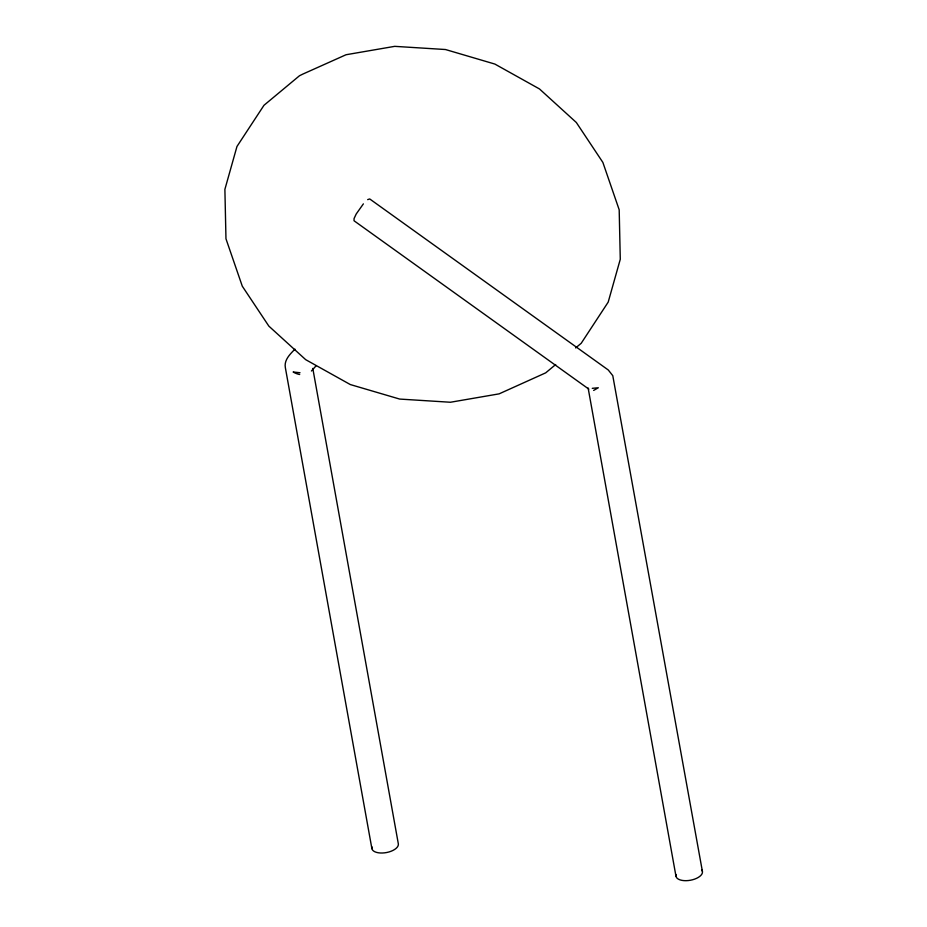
<?xml version="1.0" encoding="UTF-8"?>
<svg xmlns="http://www.w3.org/2000/svg" width="927" height="927" viewBox="0 0 927 927"><rect width="100%" height="100%" fill="white"/><g stroke="black" fill="none" stroke-linecap="round" stroke-linejoin="round"><path stroke-width="1.39" d="M363.384 203.87L356.235 213.952L354.079 218.517L354.021 220.753L588.819 389.108M294.948 349.143C290.116 354.126 283.871 360.024 285.365 367.729L371.889 848.611M311.426 370.997L316.003 365.91M555.679 364.543L545.69 372.851L499.12 393.859L450.441 402.248L399.688 399.073L350.313 384.554L305.69 359.664L268.842 326.107L242.283 286.176L225.968 238.795L224.89 189.351L236.964 146.478L263.975 105.296L299.467 75.759L302.77 74.125L346.049 54.739L394.717 46.35L445.47 49.525L494.844 64.056L539.479 88.946L576.327 122.491L602.874 162.422L619.19 209.803L620.279 259.259L608.193 302.121L581.194 343.303L575.644 347.926M593.651 390.429L598.309 387.764L592.26 388.332M367.671 199.629L369.711 198.946L608.274 369.989L612.782 375.678L702.411 871.426M300.012 372.735L293.141 372.017A13.604 8.656 24.1 0 0 299.676 374.508M588.135 388.019L675.98 876.27M312.793 368.401L398.32 843.755A13.43 6.512 -10.2 0 1 384.612 852.84A13.43 6.512 -10.2 0 1 372.017 846.872M701.646 869.85A13.43 6.512 -10.2 0 1 690.441 880.244A13.43 6.512 -10.2 0 1 676.107 874.532"/></g></svg>
